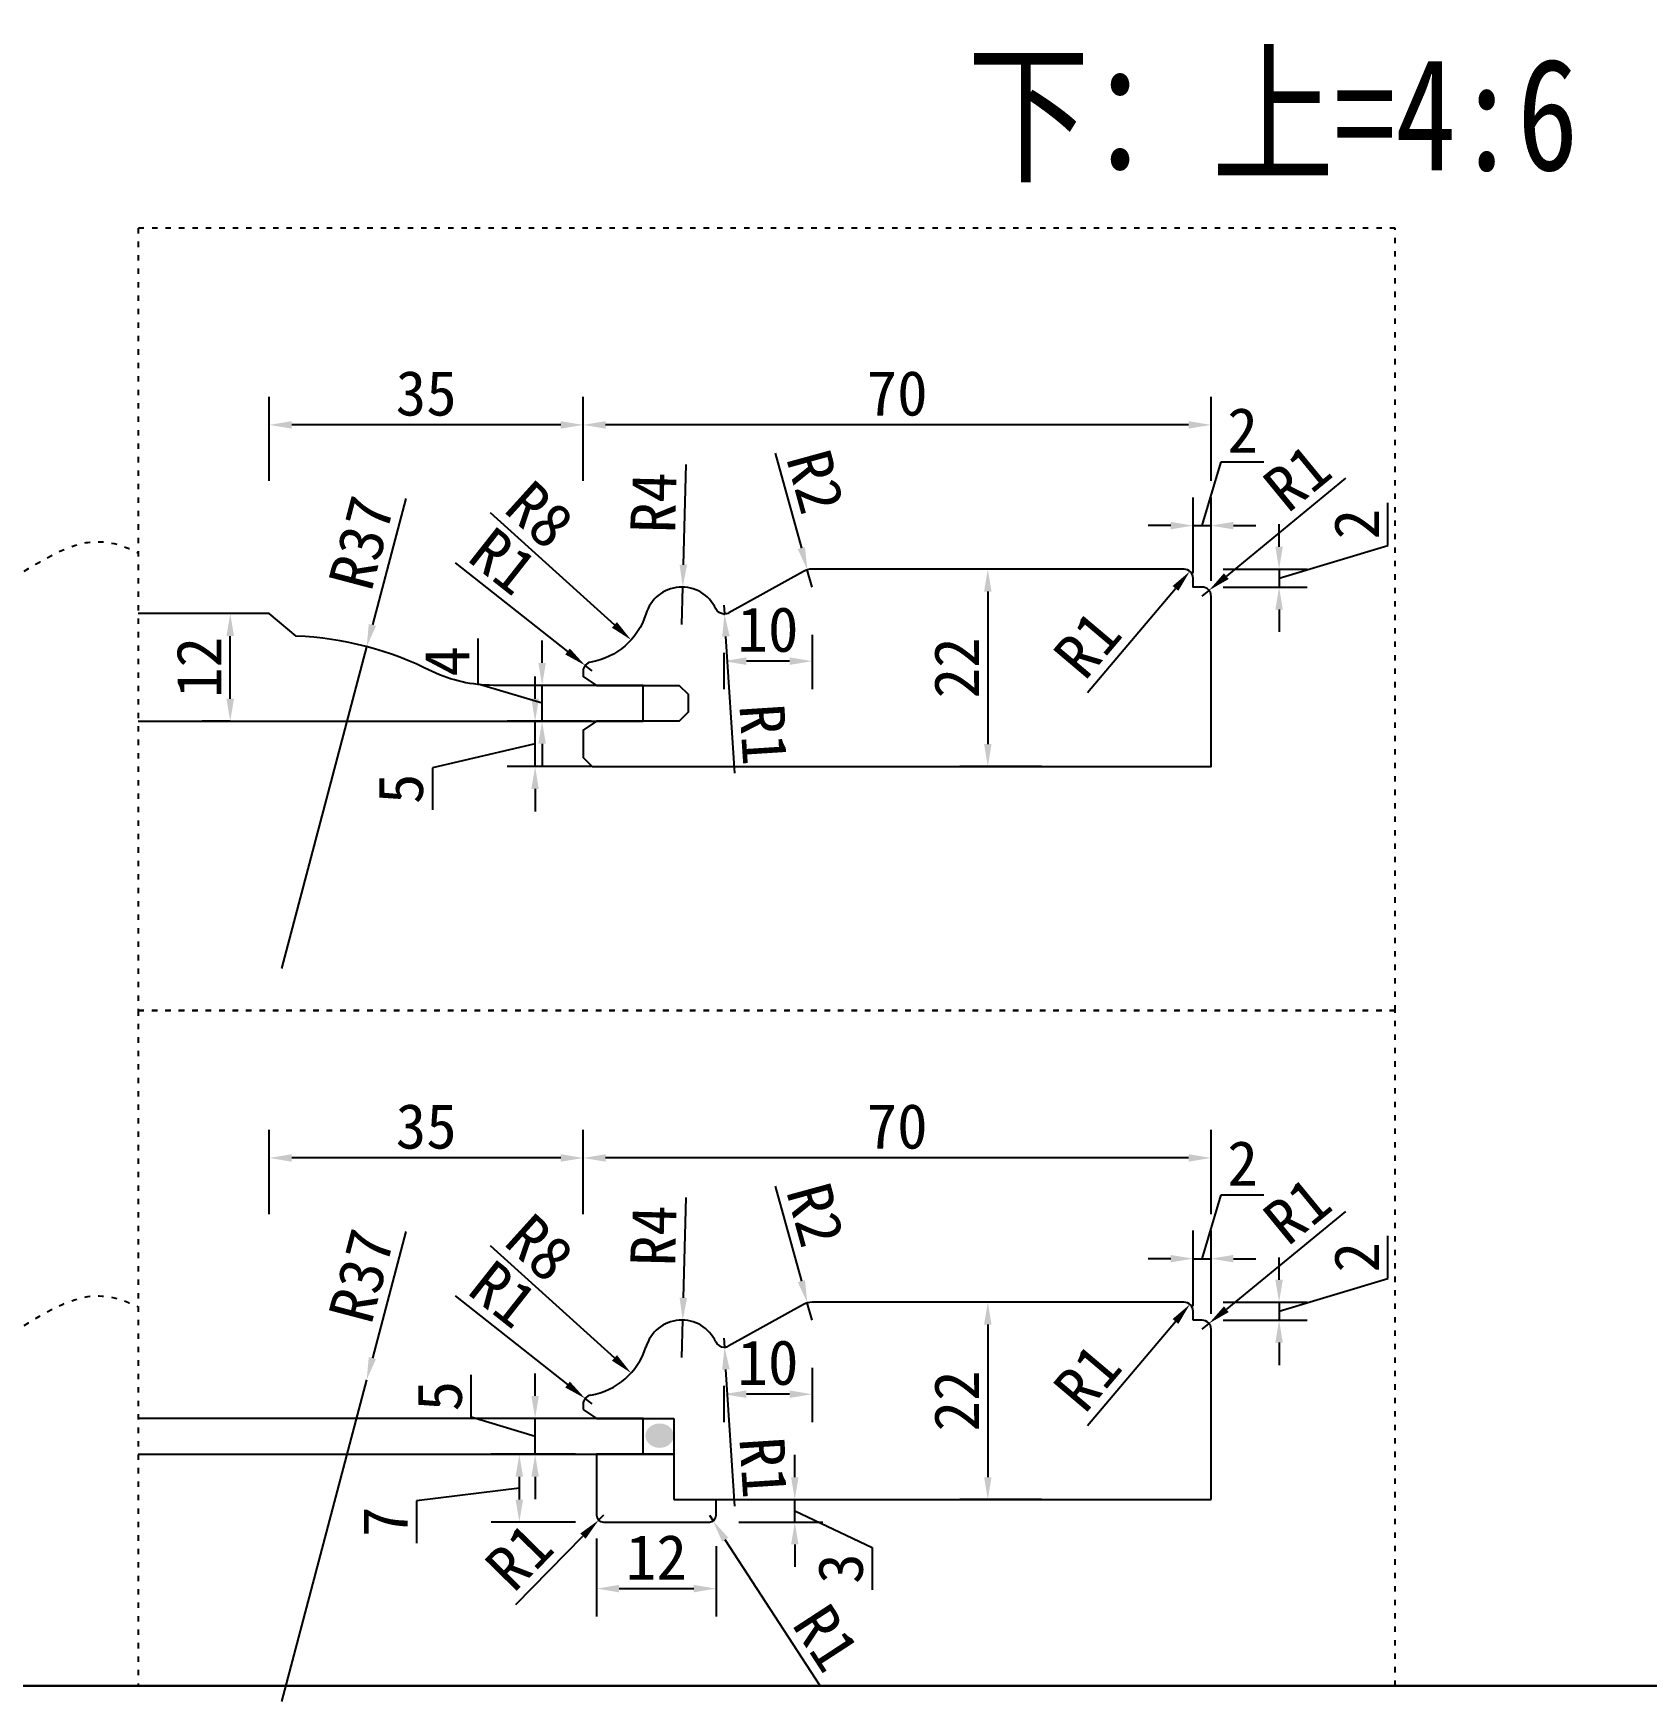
# Model space of a CAD drawing. Header units: millimetres. Extents: x 85186 to 129000, y -77269 to -36327.
# Drawn here: x 97488 to 98207, y -76156 to -75413 of the extents above; entities that cross this region are included whole.
import ezdxf

# ---------------------------------------------------------------- set-up
doc = ezdxf.new("R2010")
doc.units = ezdxf.units.MM
doc.linetypes.add('100', pattern=[30, 12, -18])
doc.styles.get("Standard").update_dxf_attribs({"font": 'SimSun.ttf'})
doc.styles.add('宋体', font='SimSun.ttf', dxfattribs={"width": 0.8})
doc.dimstyles.new('ZB16-1.0+4倍大样', dxfattribs={"dimscale": 10, "dimtxt": 2, "dimasz": 1, "dimexe": 1.25, "dimexo": 0.625, "dimgap": 0.4, "dimtad": 1, "dimdec": 1, "dimlfac": 0.25, "dimtxsty": 'Standard', "dimcen": 2.5, "dimclrd": 144, "dimclre": 144, "dimclrt": 4, "dimadec": 0, "dimazin": 0, "dimtfac": 1, "dimtdec": 1, "dimtmove": 1, "dimatfit": 3, "dimfxlon": 1, "dimarcsym": 0})

# ---------------------------------------------------------------- blocks, each defined once
blk = doc.blocks.new('*D3338')
at = {"color": 144, "lineweight": -2, "transparency": 16777216}
for p, q in [((97575.81, -75671.39), (97563.31, -75671.39)), ((97575.81, -75709.39), (97575.81, -75681.39)), ((97575.81, -75719.39), (97563.31, -75719.39))]:
    blk.add_line(p, q, dxfattribs=at)
at = {"color": 144, "transparency": 16777216}
for points in [[(97574.14, -75681.39), (97577.48, -75681.39), (97575.81, -75671.39)], [(97574.14, -75709.39), (97577.48, -75709.39), (97575.81, -75719.39)]]:
    blk.add_solid(points, dxfattribs=at)
at = {"layer": 'Defpoints', "color": 0, "transparency": 16777216}
for p in [(97575.81, -75671.39), (97580.72, -75671.39), (97580.72, -75719.39)]:
    blk.add_point(p, dxfattribs=at)
at = {"color": 4, "transparency": 16777216, "insert": (97561.81, -75695.39), "char_height": 20, "attachment_point": 5, "rotation": 90}
blk.add_mtext('12', dxfattribs=at)
blk = doc.blocks.new('*D3339')
at = {"color": 144, "lineweight": -2, "transparency": 16777216}
for p, q in [((97733.21, -75612.28), (97733.21, -75574.78)), ((98013.21, -75612.28), (98013.21, -75574.78)), ((98003.21, -75587.28), (97743.21, -75587.28))]:
    blk.add_line(p, q, dxfattribs=at)
at = {"color": 144, "transparency": 16777216}
for points in [[(97743.21, -75585.62), (97743.21, -75588.95), (97733.21, -75587.28)], [(98003.21, -75585.62), (98003.21, -75588.95), (98013.21, -75587.28)]]:
    blk.add_solid(points, dxfattribs=at)
at = {"layer": 'Defpoints', "color": 0, "transparency": 16777216}
for p in [(97733.21, -75587.28), (98013.21, -75645.94), (97733.21, -75667.02)]:
    blk.add_point(p, dxfattribs=at)
at = {"color": 4, "transparency": 16777216, "insert": (97873.21, -75573.28), "char_height": 20, "attachment_point": 5}
blk.add_mtext('70', dxfattribs=at)
blk = doc.blocks.new('*D3340')
at = {"color": 144, "lineweight": -2, "transparency": 16777216}
for p, q in [((97593.21, -75612.28), (97593.21, -75574.78)), ((97733.21, -75612.28), (97733.21, -75574.78)), ((97723.21, -75587.28), (97603.21, -75587.28))]:
    blk.add_line(p, q, dxfattribs=at)
at = {"color": 144, "transparency": 16777216}
for points in [[(97603.21, -75585.62), (97603.21, -75588.95), (97593.21, -75587.28)], [(97723.21, -75585.62), (97723.21, -75588.95), (97733.21, -75587.28)]]:
    blk.add_solid(points, dxfattribs=at)
at = {"layer": 'Defpoints', "color": 0, "transparency": 16777216}
for p in [(97593.21, -75587.28), (97593.21, -75641.45), (97733.21, -75667.02)]:
    blk.add_point(p, dxfattribs=at)
at = {"color": 4, "transparency": 16777216, "insert": (97663.21, -75573.28), "char_height": 20, "attachment_point": 5}
blk.add_mtext('35', dxfattribs=at)
blk = doc.blocks.new('*D3341')
at = {"color": 144, "lineweight": -2, "transparency": 16777216}
for p, q in [((97937.57, -75651.59), (97901.16, -75651.59)), ((97913.66, -75661.59), (97913.66, -75729.59)), ((97937.57, -75739.59), (97901.16, -75739.59))]:
    blk.add_line(p, q, dxfattribs=at)
at = {"color": 144, "transparency": 16777216}
for points in [[(97911.99, -75661.59), (97915.32, -75661.59), (97913.66, -75651.59)], [(97911.99, -75729.59), (97915.32, -75729.59), (97913.66, -75739.59)]]:
    blk.add_solid(points, dxfattribs=at)
at = {"layer": 'Defpoints', "color": 0, "transparency": 16777216}
for p in [(97943.82, -75651.59), (97913.66, -75739.59), (97943.82, -75739.59)]:
    blk.add_point(p, dxfattribs=at)
at = {"color": 4, "transparency": 16777216, "insert": (97899.66, -75695.59), "char_height": 20, "attachment_point": 5, "rotation": 90}
blk.add_mtext('22', dxfattribs=at)
blk = doc.blocks.new('*D3342')
at = {"color": 144, "lineweight": -2, "transparency": 16777216}
for p, q in [((97686.39, -75702.84), (97686.39, -75682.55)), ((97714.89, -75693.39), (97714.89, -75683.39)), ((97714.89, -75711.39), (97686.39, -75702.84)), ((97716.03, -75703.39), (97702.39, -75703.39)), ((97714.89, -75719.39), (97714.89, -75703.39)), ((97714.89, -75719.39), (97714.89, -75703.39)), ((97716.03, -75719.39), (97702.39, -75719.39)), ((97714.89, -75729.39), (97714.89, -75739.39))]:
    blk.add_line(p, q, dxfattribs=at)
at = {"color": 144, "transparency": 16777216}
for points in [[(97713.22, -75693.39), (97716.56, -75693.39), (97714.89, -75703.39)], [(97713.22, -75729.39), (97716.56, -75729.39), (97714.89, -75719.39)]]:
    blk.add_solid(points, dxfattribs=at)
at = {"layer": 'Defpoints', "color": 0, "transparency": 16777216}
for p in [(97714.89, -75703.39), (97722.28, -75703.39), (97722.28, -75719.39)]:
    blk.add_point(p, dxfattribs=at)
at = {"color": 4, "transparency": 16777216, "insert": (97672.39, -75692.69), "char_height": 20, "attachment_point": 5, "rotation": 90}
blk.add_mtext('4', dxfattribs=at)
blk = doc.blocks.new('*D3343')
at = {"color": 144, "lineweight": -2, "transparency": 16777216}
for p, q in [((97711.77, -75709.39), (97711.77, -75699.39)), ((97736.77, -75719.39), (97699.27, -75719.39)), ((97711.77, -75739.59), (97711.77, -75719.39)), ((97711.77, -75739.59), (97711.77, -75719.39)), ((97711.77, -75729.49), (97665.94, -75740.11)), ((97665.94, -75740.11), (97665.94, -75758.94)), ((97736.77, -75739.59), (97699.27, -75739.59)), ((97711.77, -75749.59), (97711.77, -75759.59))]:
    blk.add_line(p, q, dxfattribs=at)
at = {"color": 144, "transparency": 16777216}
for points in [[(97710.1, -75709.39), (97713.44, -75709.39), (97711.77, -75719.39)], [(97710.1, -75749.59), (97713.44, -75749.59), (97711.77, -75739.59)]]:
    blk.add_solid(points, dxfattribs=at)
at = {"layer": 'Defpoints', "color": 0, "transparency": 16777216}
for p in [(97711.77, -75719.39), (97751.02, -75719.39), (97751.02, -75739.59)]:
    blk.add_point(p, dxfattribs=at)
at = {"color": 4, "transparency": 16777216, "insert": (97651.94, -75749.53), "char_height": 20, "attachment_point": 5, "rotation": 90}
blk.add_mtext('5', dxfattribs=at)
blk = doc.blocks.new('*D3344')
at = {"color": 144, "lineweight": -2, "transparency": 16777216}
for p, q in [((98092.06, -75641.04), (98092.06, -75621.98)), ((98043.56, -75641.59), (98043.56, -75631.59)), ((98043.56, -75655.59), (98092.06, -75641.04)), ((98018.56, -75651.59), (98056.06, -75651.59)), ((98043.56, -75651.59), (98043.56, -75659.59)), ((98043.56, -75651.59), (98043.56, -75659.59)), ((98018.56, -75659.59), (98056.06, -75659.59)), ((98043.56, -75669.59), (98043.56, -75679.59))]:
    blk.add_line(p, q, dxfattribs=at)
at = {"color": 144, "transparency": 16777216}
for points in [[(98041.89, -75641.59), (98045.22, -75641.59), (98043.56, -75651.59)], [(98041.89, -75669.59), (98045.22, -75669.59), (98043.56, -75659.59)]]:
    blk.add_solid(points, dxfattribs=at)
at = {"layer": 'Defpoints', "color": 0, "transparency": 16777216}
for p in [(97981.36, -75651.59), (98007.78, -75659.59), (98043.56, -75659.59)]:
    blk.add_point(p, dxfattribs=at)
at = {"color": 4, "transparency": 16777216, "insert": (98078.06, -75631.51), "char_height": 20, "attachment_point": 5, "rotation": 90}
blk.add_mtext('2', dxfattribs=at)
blk = doc.blocks.new('*D3345')
at = {"color": 144, "lineweight": -2, "transparency": 16777216}
for p, q in [((98009.21, -75632.18), (98017.76, -75603.68)), ((98017.76, -75603.68), (98036.83, -75603.68)), ((98005.21, -75653.34), (98005.21, -75619.68)), ((98013.21, -75656.76), (98013.21, -75619.68)), ((97995.21, -75632.18), (97985.21, -75632.18)), ((98005.21, -75632.18), (98013.21, -75632.18)), ((98005.21, -75632.18), (98013.21, -75632.18)), ((98023.21, -75632.18), (98033.21, -75632.18))]:
    blk.add_line(p, q, dxfattribs=at)
at = {"color": 144, "transparency": 16777216}
for points in [[(97995.21, -75630.51), (97995.21, -75633.85), (98005.21, -75632.18)], [(98023.21, -75630.51), (98023.21, -75633.85), (98013.21, -75632.18)]]:
    blk.add_solid(points, dxfattribs=at)
at = {"layer": 'Defpoints', "color": 0, "transparency": 16777216}
for p in [(98013.21, -75632.18), (98005.21, -75659.59), (98013.21, -75663.01)]:
    blk.add_point(p, dxfattribs=at)
at = {"color": 4, "transparency": 16777216, "insert": (98027.29, -75589.68), "char_height": 20, "attachment_point": 5}
blk.add_mtext('2', dxfattribs=at)
blk = doc.blocks.new('*D3346')
at = {"color": 144, "lineweight": -2, "transparency": 16777216}
for p, q in [((97778.95, -75604.91), (97777.86, -75649.6)), ((97777.21, -75676.26), (97777.62, -75659.6))]:
    blk.add_line(p, q, dxfattribs=at)
at = {"color": 144, "transparency": 16777216}
blk.add_solid([(97776.2, -75649.56), (97779.53, -75649.64), (97777.62, -75659.6)], dxfattribs=at)
at = {"layer": 'Defpoints', "color": 0, "transparency": 16777216}
for p in [(97777.62, -75659.6), (97777.21, -75676.26)]:
    blk.add_point(p, dxfattribs=at)
at = {"color": 4, "transparency": 16777216, "insert": (97764.53, -75621.92), "char_height": 20, "attachment_point": 5, "rotation": 88.604}
blk.add_mtext('R4', dxfattribs=at)
blk = doc.blocks.new('*D3347')
at = {"color": 144, "lineweight": -2, "transparency": 16777216}
blk.add_line((97691.79, -75626.34), (97747.17, -75676.44), dxfattribs=at)
at = {"color": 144, "transparency": 16777216}
blk.add_solid([(97748.29, -75675.2), (97746.05, -75677.68), (97754.59, -75683.15)], dxfattribs=at)
at = {"layer": 'Defpoints', "color": 0, "transparency": 16777216}
for p in [(97731.4, -75662.17), (97754.59, -75683.15)]:
    blk.add_point(p, dxfattribs=at)
at = {"color": 4, "transparency": 16777216, "insert": (97713.8, -75627.37), "char_height": 20, "attachment_point": 5, "rotation": 317.86617}
blk.add_mtext('R8', dxfattribs=at)
blk = doc.blocks.new('*D3348')
at = {"color": 144, "lineweight": -2, "transparency": 16777216}
for p, q in [((97818.9, -75599.88), (97830.52, -75642.23)), ((97835.29, -75659.59), (97833.17, -75651.88))]:
    blk.add_line(p, q, dxfattribs=at)
at = {"color": 144, "transparency": 16777216}
blk.add_solid([(97832.13, -75641.79), (97828.92, -75642.68), (97833.17, -75651.88)], dxfattribs=at)
at = {"layer": 'Defpoints', "color": 0, "transparency": 16777216}
for p in [(97833.17, -75651.88), (97835.29, -75659.59)]:
    blk.add_point(p, dxfattribs=at)
at = {"color": 4, "transparency": 16777216, "insert": (97836.89, -75612.53), "char_height": 20, "attachment_point": 5, "rotation": 285.34274}
blk.add_mtext('R2', dxfattribs=at)
blk = doc.blocks.new('*D3349')
at = {"color": 144, "lineweight": -2, "transparency": 16777216}
for p, q in [((98073.18, -75611.09), (98020.04, -75654.71)), ((98009.21, -75663.59), (98012.31, -75661.05))]:
    blk.add_line(p, q, dxfattribs=at)
at = {"color": 144, "transparency": 16777216}
blk.add_solid([(98018.98, -75653.42), (98021.09, -75656), (98012.31, -75661.05)], dxfattribs=at)
at = {"layer": 'Defpoints', "color": 0, "transparency": 16777216}
for p in [(98009.21, -75663.59), (98012.31, -75661.05)]:
    blk.add_point(p, dxfattribs=at)
at = {"color": 4, "transparency": 16777216, "insert": (98051.62, -75610.67), "char_height": 20, "attachment_point": 5, "rotation": 39.37863}
blk.add_mtext('R1', dxfattribs=at)
blk = doc.blocks.new('*D3350')
at = {"color": 144, "lineweight": -2, "transparency": 16777216}
blk.add_line((97958.15, -75706.57), (97997.34, -75660.18), dxfattribs=at)
at = {"color": 144, "transparency": 16777216}
blk.add_solid([(97996.07, -75659.1), (97998.62, -75661.25), (98003.8, -75652.54)], dxfattribs=at)
at = {"layer": 'Defpoints', "color": 0, "transparency": 16777216}
for p in [(98001.21, -75655.59), (98003.8, -75652.54)]:
    blk.add_point(p, dxfattribs=at)
at = {"color": 4, "transparency": 16777216, "insert": (97958.04, -75685.01), "char_height": 20, "attachment_point": 5, "rotation": 49.81343}
blk.add_mtext('R1', dxfattribs=at)
blk = doc.blocks.new('*D3351')
at = {"color": 144, "lineweight": -2, "transparency": 16777216}
for p, q in [((97795.98, -75667.59), (97796.23, -75671.58)), ((97800.8, -75742.51), (97796.88, -75681.56))]:
    blk.add_line(p, q, dxfattribs=at)
blk.add_arc((97795.98, -75667.59), 4, 269.99999, 273.68326, dxfattribs=at)
at = {"color": 144, "transparency": 16777216}
blk.add_solid([(97798.54, -75681.46), (97795.21, -75681.67), (97796.23, -75671.58)], dxfattribs=at)
at = {"layer": 'Defpoints', "color": 0, "transparency": 16777216}
for p in [(97795.98, -75667.59), (97796.23, -75671.58)]:
    blk.add_point(p, dxfattribs=at)
at = {"color": 4, "transparency": 16777216, "insert": (97813.72, -75725.24), "char_height": 20, "attachment_point": 5, "rotation": 273.68326}
blk.add_mtext('R1', dxfattribs=at)
blk = doc.blocks.new('*D3352')
at = {"color": 144, "lineweight": -2, "transparency": 16777216}
for p, q in [((97676.14, -75648.8), (97726.22, -75688.29)), ((97737.21, -75696.96), (97734.07, -75694.48))]:
    blk.add_line(p, q, dxfattribs=at)
at = {"color": 144, "transparency": 16777216}
blk.add_solid([(97727.25, -75686.98), (97725.19, -75689.6), (97734.07, -75694.48)], dxfattribs=at)
at = {"layer": 'Defpoints', "color": 0, "transparency": 16777216}
for p in [(97734.07, -75694.48), (97737.21, -75696.96)]:
    blk.add_point(p, dxfattribs=at)
at = {"color": 4, "transparency": 16777216, "insert": (97697.69, -75647.96), "char_height": 20, "attachment_point": 5, "rotation": 321.74104}
blk.add_mtext('R1', dxfattribs=at)
blk = doc.blocks.new('*D3353')
at = {"color": 144, "lineweight": -2, "transparency": 16777216}
for p, q in [((97835.29, -75680.91), (97835.29, -75705.09)), ((97795.98, -75688.91), (97795.98, -75705.09)), ((97825.29, -75692.59), (97805.98, -75692.59))]:
    blk.add_line(p, q, dxfattribs=at)
at = {"color": 144, "transparency": 16777216}
for points in [[(97805.98, -75690.93), (97805.98, -75694.26), (97795.98, -75692.59)], [(97825.29, -75690.93), (97825.29, -75694.26), (97835.29, -75692.59)]]:
    blk.add_solid(points, dxfattribs=at)
at = {"layer": 'Defpoints', "color": 0, "transparency": 16777216}
for p in [(97835.29, -75674.66), (97795.98, -75682.66), (97795.98, -75692.59)]:
    blk.add_point(p, dxfattribs=at)
at = {"color": 4, "transparency": 16777216, "insert": (97815.63, -75678.59), "char_height": 20, "attachment_point": 5}
blk.add_mtext('10', dxfattribs=at)
blk = doc.blocks.new('*D3354')
at = {"color": 144, "lineweight": -2, "transparency": 16777216}
for p, q in [((97654.07, -75620.07), (97639.21, -75676.48)), ((97598.84, -75829.65), (97636.66, -75686.15))]:
    blk.add_line(p, q, dxfattribs=at)
at = {"color": 144, "transparency": 16777216}
blk.add_solid([(97637.59, -75676.06), (97640.82, -75676.91), (97636.66, -75686.15)], dxfattribs=at)
at = {"layer": 'Defpoints', "color": 0, "transparency": 16777216}
for p in [(97636.66, -75686.15), (97598.84, -75829.65)]:
    blk.add_point(p, dxfattribs=at)
at = {"color": 4, "transparency": 16777216, "insert": (97634.38, -75639.87), "char_height": 20, "attachment_point": 5, "rotation": 75.23647}
blk.add_mtext('R37', dxfattribs=at)
blk = doc.blocks.new('*D3358')
at = {"color": 144, "lineweight": -2, "transparency": 16777216}
for p, q in [((97733.21, -75939.07), (97733.21, -75901.57)), ((98013.21, -75939.07), (98013.21, -75901.57)), ((98003.21, -75914.07), (97743.21, -75914.07))]:
    blk.add_line(p, q, dxfattribs=at)
at = {"color": 144, "transparency": 16777216}
for points in [[(97743.21, -75912.4), (97743.21, -75915.74), (97733.21, -75914.07)], [(98003.21, -75912.4), (98003.21, -75915.74), (98013.21, -75914.07)]]:
    blk.add_solid(points, dxfattribs=at)
at = {"layer": 'Defpoints', "color": 0, "transparency": 16777216}
for p in [(97733.21, -75914.07), (98013.21, -75972.73), (97733.21, -75993.8)]:
    blk.add_point(p, dxfattribs=at)
at = {"color": 4, "transparency": 16777216, "insert": (97873.21, -75900.07), "char_height": 20, "attachment_point": 5}
blk.add_mtext('70', dxfattribs=at)
blk = doc.blocks.new('*D3359')
at = {"color": 144, "lineweight": -2, "transparency": 16777216}
for p, q in [((97593.21, -75939.07), (97593.21, -75901.57)), ((97733.21, -75939.07), (97733.21, -75901.57)), ((97723.21, -75914.07), (97603.21, -75914.07))]:
    blk.add_line(p, q, dxfattribs=at)
at = {"color": 144, "transparency": 16777216}
for points in [[(97603.21, -75912.4), (97603.21, -75915.74), (97593.21, -75914.07)], [(97723.21, -75912.4), (97723.21, -75915.74), (97733.21, -75914.07)]]:
    blk.add_solid(points, dxfattribs=at)
at = {"layer": 'Defpoints', "color": 0, "transparency": 16777216}
for p in [(97593.21, -75914.07), (97593.21, -75968.23), (97733.21, -75993.8)]:
    blk.add_point(p, dxfattribs=at)
at = {"color": 4, "transparency": 16777216, "insert": (97663.21, -75900.07), "char_height": 20, "attachment_point": 5}
blk.add_mtext('35', dxfattribs=at)
blk = doc.blocks.new('*D3360')
at = {"color": 144, "lineweight": -2, "transparency": 16777216}
for p, q in [((97937.57, -75978.38), (97901.16, -75978.38)), ((97913.66, -75988.38), (97913.66, -76056.38)), ((97937.57, -76066.38), (97901.16, -76066.38))]:
    blk.add_line(p, q, dxfattribs=at)
at = {"color": 144, "transparency": 16777216}
for points in [[(97911.99, -75988.38), (97915.32, -75988.38), (97913.66, -75978.38)], [(97911.99, -76056.38), (97915.32, -76056.38), (97913.66, -76066.38)]]:
    blk.add_solid(points, dxfattribs=at)
at = {"layer": 'Defpoints', "color": 0, "transparency": 16777216}
for p in [(97943.82, -75978.38), (97913.66, -76066.38), (97943.82, -76066.38)]:
    blk.add_point(p, dxfattribs=at)
at = {"color": 4, "transparency": 16777216, "insert": (97899.66, -76022.38), "char_height": 20, "attachment_point": 5, "rotation": 90}
blk.add_mtext('22', dxfattribs=at)
blk = doc.blocks.new('*D3361')
at = {"color": 144, "lineweight": -2, "transparency": 16777216}
for p, q in [((97683.27, -76029.63), (97683.27, -76010.79)), ((97711.77, -76020.18), (97711.77, -76010.18)), ((97711.77, -76038.18), (97683.27, -76029.63)), ((97712.91, -76030.18), (97699.27, -76030.18)), ((97711.77, -76046.18), (97711.77, -76030.18)), ((97711.77, -76046.18), (97711.77, -76030.18)), ((97712.91, -76046.18), (97699.27, -76046.18)), ((97711.77, -76056.18), (97711.77, -76066.18))]:
    blk.add_line(p, q, dxfattribs=at)
at = {"color": 144, "transparency": 16777216}
for points in [[(97710.1, -76020.18), (97713.44, -76020.18), (97711.77, -76030.18)], [(97710.1, -76056.18), (97713.44, -76056.18), (97711.77, -76046.18)]]:
    blk.add_solid(points, dxfattribs=at)
at = {"layer": 'Defpoints', "color": 0, "transparency": 16777216}
for p in [(97711.77, -76030.18), (97719.16, -76030.18), (97719.16, -76046.18)]:
    blk.add_point(p, dxfattribs=at)
at = {"color": 4, "transparency": 16777216, "insert": (97669.27, -76020.21), "char_height": 20, "attachment_point": 5, "rotation": 90}
blk.add_mtext('5', dxfattribs=at)
blk = doc.blocks.new('*D3362')
at = {"color": 144, "lineweight": -2, "transparency": 16777216}
for p, q in [((97729.74, -76046.18), (97692.24, -76046.18)), ((97704.74, -76066.38), (97704.74, -76056.18)), ((97704.74, -76061.28), (97658.9, -76066.89)), ((97658.9, -76066.89), (97658.9, -76085.73)), ((97729.74, -76076.38), (97692.24, -76076.38))]:
    blk.add_line(p, q, dxfattribs=at)
at = {"color": 144, "transparency": 16777216}
for points in [[(97703.07, -76056.18), (97706.4, -76056.18), (97704.74, -76046.18)], [(97703.07, -76066.38), (97706.4, -76066.38), (97704.74, -76076.38)]]:
    blk.add_solid(points, dxfattribs=at)
at = {"layer": 'Defpoints', "color": 0, "transparency": 16777216}
for p in [(97704.74, -76046.18), (97744.67, -76046.18), (97743.98, -76076.38)]:
    blk.add_point(p, dxfattribs=at)
at = {"color": 4, "transparency": 16777216, "insert": (97644.9, -76076.31), "char_height": 20, "attachment_point": 5, "rotation": 90}
blk.add_mtext('7', dxfattribs=at)
blk = doc.blocks.new('*D3363')
at = {"color": 144, "lineweight": -2, "transparency": 16777216}
for p, q in [((98092.06, -75967.83), (98092.06, -75948.77)), ((98043.56, -75968.38), (98043.56, -75958.38)), ((98043.56, -75982.38), (98092.06, -75967.83)), ((98018.56, -75978.38), (98056.06, -75978.38)), ((98043.56, -75978.38), (98043.56, -75986.38)), ((98043.56, -75978.38), (98043.56, -75986.38)), ((98018.56, -75986.38), (98056.06, -75986.38)), ((98043.56, -75996.38), (98043.56, -76006.38))]:
    blk.add_line(p, q, dxfattribs=at)
at = {"color": 144, "transparency": 16777216}
for points in [[(98041.89, -75968.38), (98045.22, -75968.38), (98043.56, -75978.38)], [(98041.89, -75996.38), (98045.22, -75996.38), (98043.56, -75986.38)]]:
    blk.add_solid(points, dxfattribs=at)
at = {"layer": 'Defpoints', "color": 0, "transparency": 16777216}
for p in [(97981.36, -75978.38), (98007.78, -75986.38), (98043.56, -75986.38)]:
    blk.add_point(p, dxfattribs=at)
at = {"color": 4, "transparency": 16777216, "insert": (98078.06, -75958.3), "char_height": 20, "attachment_point": 5, "rotation": 90}
blk.add_mtext('2', dxfattribs=at)
blk = doc.blocks.new('*D3364')
at = {"color": 144, "lineweight": -2, "transparency": 16777216}
for p, q in [((98009.21, -75958.97), (98017.76, -75930.47)), ((98017.76, -75930.47), (98036.83, -75930.47)), ((98005.21, -75980.13), (98005.21, -75946.47)), ((98013.21, -75983.55), (98013.21, -75946.47)), ((97995.21, -75958.97), (97985.21, -75958.97)), ((98005.21, -75958.97), (98013.21, -75958.97)), ((98005.21, -75958.97), (98013.21, -75958.97)), ((98023.21, -75958.97), (98033.21, -75958.97))]:
    blk.add_line(p, q, dxfattribs=at)
at = {"color": 144, "transparency": 16777216}
for points in [[(97995.21, -75957.3), (97995.21, -75960.63), (98005.21, -75958.97)], [(98023.21, -75957.3), (98023.21, -75960.63), (98013.21, -75958.97)]]:
    blk.add_solid(points, dxfattribs=at)
at = {"layer": 'Defpoints', "color": 0, "transparency": 16777216}
for p in [(98013.21, -75958.97), (98005.21, -75986.38), (98013.21, -75989.8)]:
    blk.add_point(p, dxfattribs=at)
at = {"color": 4, "transparency": 16777216, "insert": (98027.29, -75916.47), "char_height": 20, "attachment_point": 5}
blk.add_mtext('2', dxfattribs=at)
blk = doc.blocks.new('*D3365')
at = {"color": 144, "lineweight": -2, "transparency": 16777216}
for p, q in [((97778.95, -75931.7), (97777.86, -75976.39)), ((97777.21, -76003.05), (97777.62, -75986.38))]:
    blk.add_line(p, q, dxfattribs=at)
at = {"color": 144, "transparency": 16777216}
blk.add_solid([(97776.2, -75976.35), (97779.53, -75976.43), (97777.62, -75986.38)], dxfattribs=at)
at = {"layer": 'Defpoints', "color": 0, "transparency": 16777216}
for p in [(97777.62, -75986.38), (97777.21, -76003.05)]:
    blk.add_point(p, dxfattribs=at)
at = {"color": 4, "transparency": 16777216, "insert": (97764.53, -75948.7), "char_height": 20, "attachment_point": 5, "rotation": 88.604}
blk.add_mtext('R4', dxfattribs=at)
blk = doc.blocks.new('*D3366')
at = {"color": 144, "lineweight": -2, "transparency": 16777216}
blk.add_line((97691.79, -75953.13), (97747.17, -76003.23), dxfattribs=at)
at = {"color": 144, "transparency": 16777216}
blk.add_solid([(97748.29, -76001.99), (97746.05, -76004.46), (97754.59, -76009.94)], dxfattribs=at)
at = {"layer": 'Defpoints', "color": 0, "transparency": 16777216}
for p in [(97731.4, -75988.96), (97754.59, -76009.94)]:
    blk.add_point(p, dxfattribs=at)
at = {"color": 4, "transparency": 16777216, "insert": (97713.8, -75954.16), "char_height": 20, "attachment_point": 5, "rotation": 317.86617}
blk.add_mtext('R8', dxfattribs=at)
blk = doc.blocks.new('*D3367')
at = {"color": 144, "lineweight": -2, "transparency": 16777216}
for p, q in [((97818.9, -75926.66), (97830.52, -75969.02)), ((97835.29, -75986.38), (97833.17, -75978.66))]:
    blk.add_line(p, q, dxfattribs=at)
at = {"color": 144, "transparency": 16777216}
blk.add_solid([(97832.13, -75968.58), (97828.92, -75969.46), (97833.17, -75978.66)], dxfattribs=at)
at = {"layer": 'Defpoints', "color": 0, "transparency": 16777216}
for p in [(97833.17, -75978.66), (97835.29, -75986.38)]:
    blk.add_point(p, dxfattribs=at)
at = {"color": 4, "transparency": 16777216, "insert": (97836.89, -75939.32), "char_height": 20, "attachment_point": 5, "rotation": 285.34274}
blk.add_mtext('R2', dxfattribs=at)
blk = doc.blocks.new('*D3368')
at = {"color": 144, "lineweight": -2, "transparency": 16777216}
for p, q in [((98073.18, -75937.88), (98020.04, -75981.5)), ((98009.21, -75990.38), (98012.31, -75987.84))]:
    blk.add_line(p, q, dxfattribs=at)
at = {"color": 144, "transparency": 16777216}
blk.add_solid([(98018.98, -75980.21), (98021.09, -75982.79), (98012.31, -75987.84)], dxfattribs=at)
at = {"layer": 'Defpoints', "color": 0, "transparency": 16777216}
for p in [(98009.21, -75990.38), (98012.31, -75987.84)]:
    blk.add_point(p, dxfattribs=at)
at = {"color": 4, "transparency": 16777216, "insert": (98051.62, -75937.46), "char_height": 20, "attachment_point": 5, "rotation": 39.37863}
blk.add_mtext('R1', dxfattribs=at)
blk = doc.blocks.new('*D3369')
at = {"color": 144, "lineweight": -2, "transparency": 16777216}
blk.add_line((97958.15, -76033.36), (97997.34, -75986.96), dxfattribs=at)
at = {"color": 144, "transparency": 16777216}
blk.add_solid([(97996.07, -75985.89), (97998.62, -75988.04), (98003.8, -75979.32)], dxfattribs=at)
at = {"layer": 'Defpoints', "color": 0, "transparency": 16777216}
for p in [(98001.21, -75982.38), (98003.8, -75979.32)]:
    blk.add_point(p, dxfattribs=at)
at = {"color": 4, "transparency": 16777216, "insert": (97958.04, -76011.8), "char_height": 20, "attachment_point": 5, "rotation": 49.81343}
blk.add_mtext('R1', dxfattribs=at)
blk = doc.blocks.new('*D3370')
at = {"color": 144, "lineweight": -2, "transparency": 16777216}
for p, q in [((97795.98, -75994.38), (97796.23, -75998.37)), ((97800.8, -76069.29), (97796.88, -76008.35))]:
    blk.add_line(p, q, dxfattribs=at)
blk.add_arc((97795.98, -75994.38), 4, 269.99999, 273.68326, dxfattribs=at)
at = {"color": 144, "transparency": 16777216}
blk.add_solid([(97798.54, -76008.24), (97795.21, -76008.46), (97796.23, -75998.37)], dxfattribs=at)
at = {"layer": 'Defpoints', "color": 0, "transparency": 16777216}
for p in [(97795.98, -75994.38), (97796.23, -75998.37)]:
    blk.add_point(p, dxfattribs=at)
at = {"color": 4, "transparency": 16777216, "insert": (97813.72, -76052.03), "char_height": 20, "attachment_point": 5, "rotation": 273.68326}
blk.add_mtext('R1', dxfattribs=at)
blk = doc.blocks.new('*D3371')
at = {"color": 144, "lineweight": -2, "transparency": 16777216}
for p, q in [((97676.14, -75975.59), (97726.22, -76015.08)), ((97737.21, -76023.75), (97734.07, -76021.27))]:
    blk.add_line(p, q, dxfattribs=at)
at = {"color": 144, "transparency": 16777216}
blk.add_solid([(97727.25, -76013.77), (97725.19, -76016.39), (97734.07, -76021.27)], dxfattribs=at)
at = {"layer": 'Defpoints', "color": 0, "transparency": 16777216}
for p in [(97734.07, -76021.27), (97737.21, -76023.75)]:
    blk.add_point(p, dxfattribs=at)
at = {"color": 4, "transparency": 16777216, "insert": (97697.69, -75974.75), "char_height": 20, "attachment_point": 5, "rotation": 321.74104}
blk.add_mtext('R1', dxfattribs=at)
blk = doc.blocks.new('*D3372')
at = {"color": 144, "lineweight": -2, "transparency": 16777216}
for p, q in [((97835.29, -76007.7), (97835.29, -76031.88)), ((97795.98, -76015.7), (97795.98, -76031.88)), ((97825.29, -76019.38), (97805.98, -76019.38))]:
    blk.add_line(p, q, dxfattribs=at)
at = {"color": 144, "transparency": 16777216}
for points in [[(97805.98, -76017.71), (97805.98, -76021.05), (97795.98, -76019.38)], [(97825.29, -76017.71), (97825.29, -76021.05), (97835.29, -76019.38)]]:
    blk.add_solid(points, dxfattribs=at)
at = {"layer": 'Defpoints', "color": 0, "transparency": 16777216}
for p in [(97835.29, -76001.45), (97795.98, -76009.45), (97795.98, -76019.38)]:
    blk.add_point(p, dxfattribs=at)
at = {"color": 4, "transparency": 16777216, "insert": (97815.63, -76005.38), "char_height": 20, "attachment_point": 5}
blk.add_mtext('10', dxfattribs=at)
blk = doc.blocks.new('*D3373')
at = {"color": 144, "lineweight": -2, "transparency": 16777216}
for p, q in [((97654.07, -75946.86), (97639.21, -76003.27)), ((97598.84, -76156.44), (97636.66, -76012.94))]:
    blk.add_line(p, q, dxfattribs=at)
at = {"color": 144, "transparency": 16777216}
blk.add_solid([(97637.59, -76002.84), (97640.82, -76003.69), (97636.66, -76012.94)], dxfattribs=at)
at = {"layer": 'Defpoints', "color": 0, "transparency": 16777216}
for p in [(97636.66, -76012.94), (97598.84, -76156.44)]:
    blk.add_point(p, dxfattribs=at)
at = {"color": 4, "transparency": 16777216, "insert": (97634.38, -75966.66), "char_height": 20, "attachment_point": 5, "rotation": 75.23647}
blk.add_mtext('R37', dxfattribs=at)
blk = doc.blocks.new('*D3374')
at = {"color": 144, "lineweight": -2, "transparency": 16777216}
for p, q in [((97739.21, -76083.64), (97739.21, -76118.55)), ((97792.49, -76087.14), (97792.49, -76118.55)), ((97749.21, -76106.05), (97782.49, -76106.05))]:
    blk.add_line(p, q, dxfattribs=at)
at = {"color": 144, "transparency": 16777216}
for points in [[(97749.21, -76104.39), (97749.21, -76107.72), (97739.21, -76106.05)], [(97782.49, -76104.39), (97782.49, -76107.72), (97792.49, -76106.05)]]:
    blk.add_solid(points, dxfattribs=at)
at = {"layer": 'Defpoints', "color": 0, "transparency": 16777216}
for p in [(97739.21, -76077.39), (97792.49, -76080.89), (97792.49, -76106.05)]:
    blk.add_point(p, dxfattribs=at)
at = {"color": 4, "transparency": 16777216, "insert": (97765.85, -76092.05), "char_height": 20, "attachment_point": 5}
blk.add_mtext('12', dxfattribs=at)
blk = doc.blocks.new('*D3375')
at = {"color": 144, "lineweight": -2, "transparency": 16777216}
for p, q in [((97827.59, -76056.38), (97827.59, -76046.38)), ((97802.59, -76066.38), (97840.09, -76066.38)), ((97827.59, -76076.38), (97827.59, -76066.38)), ((97827.59, -76076.38), (97827.59, -76066.38)), ((97827.59, -76071.38), (97862.09, -76087.71)), ((97802.59, -76076.38), (97840.09, -76076.38)), ((97827.59, -76086.38), (97827.59, -76096.38)), ((97862.09, -76087.71), (97862.09, -76106.54))]:
    blk.add_line(p, q, dxfattribs=at)
at = {"color": 144, "transparency": 16777216}
for points in [[(97825.92, -76056.38), (97829.25, -76056.38), (97827.59, -76066.38)], [(97825.92, -76086.38), (97829.25, -76086.38), (97827.59, -76076.38)]]:
    blk.add_solid(points, dxfattribs=at)
at = {"layer": 'Defpoints', "color": 0, "transparency": 16777216}
for p in [(97780.1, -76066.38), (97827.59, -76066.38), (97780.1, -76076.38)]:
    blk.add_point(p, dxfattribs=at)
at = {"color": 4, "transparency": 16777216, "insert": (97848.09, -76097.12), "char_height": 20, "attachment_point": 5, "rotation": 90}
blk.add_mtext('3', dxfattribs=at)
blk = doc.blocks.new('*D3376')
at = {"color": 144, "lineweight": -2, "transparency": 16777216}
for p, q in [((97742.21, -76073.38), (97740.11, -76075.52)), ((97703.12, -76113.2), (97733.11, -76082.65))]:
    blk.add_line(p, q, dxfattribs=at)
at = {"color": 144, "transparency": 16777216}
blk.add_solid([(97731.92, -76081.49), (97734.3, -76083.82), (97740.11, -76075.52)], dxfattribs=at)
at = {"layer": 'Defpoints', "color": 0, "transparency": 16777216}
for p in [(97740.11, -76075.52), (97742.21, -76073.38)]:
    blk.add_point(p, dxfattribs=at)
at = {"color": 4, "transparency": 16777216, "insert": (97704.62, -76091.69), "char_height": 20, "attachment_point": 5, "rotation": 45.53089}
blk.add_mtext('R1', dxfattribs=at)
blk = doc.blocks.new('*D3377')
at = {"color": 144, "lineweight": -2, "transparency": 16777216}
for p, q in [((97789.49, -76073.38), (97791.13, -76075.89)), ((97838.9, -76149.36), (97796.58, -76084.28))]:
    blk.add_line(p, q, dxfattribs=at)
at = {"color": 144, "transparency": 16777216}
blk.add_solid([(97797.97, -76083.37), (97795.18, -76085.18), (97791.13, -76075.89)], dxfattribs=at)
at = {"layer": 'Defpoints', "color": 0, "transparency": 16777216}
for p in [(97789.49, -76073.38), (97791.13, -76075.89)]:
    blk.add_point(p, dxfattribs=at)
at = {"color": 4, "transparency": 16777216, "insert": (97841.69, -76127.98), "char_height": 20, "attachment_point": 5, "rotation": 303.03275}
blk.add_mtext('R1', dxfattribs=at)

msp = doc.modelspace()

# ---------------------------------------------------------------- hatches: boundary and pattern name
h = msp.add_hatch(color=256)
edge = h.paths.add_edge_path()
edge.add_ellipse((97767.303, -76037.875), major_axis=(6.314, 0), ratio=0.8607603, start_angle=0, end_angle=360)

# ---------------------------------------------------------------- linework, layer by layer
at = {"color": 2}
for p, q in [((97831.402, -75979.386), (97798.12, -75997.876)), ((97893.214, -75978.38), (97835.287, -75978.38)), ((98001.214, -75978.38), (97835.287, -75978.38)), ((98005.214, -75986.38), (98005.214, -75982.38)), ((98009.214, -75986.38), (98005.214, -75986.38)), ((98013.214, -76066.38), (98013.214, -75990.38)), ((97796.178, -75998.38), (97795.976, -75998.38)), ((97733.214, -76023.746), (97733.214, -76026.176)), ((97733.214, -76026.176), (97739.214, -76030.176)), ((97739.214, -76030.176), (97773.617, -76030.176)), ((97773.617, -76030.176), (97773.617, -76066.38)), ((97773.617, -76046.176), (97739.214, -76046.176)), ((97773.617, -76066.38), (98013.214, -76066.38))]:
    msp.add_line(p, q, dxfattribs=at)
at = {"color": 4}
for p, q in [((97760.014, -76030.176), (97534.806, -76030.176)), ((97760.014, -76046.176), (97760.014, -76030.176)), ((97534.806, -76046.176), (97760.014, -76046.176))]:
    msp.add_line(p, q, dxfattribs=at)
at = {"color": 0}
for p, q in [((97739.214, -76046.176), (97739.214, -76073.377)), ((97739.214, -76046.176), (97773.617, -76046.176)), ((97792.49, -76073.377), (97792.49, -76066.38)), ((97742.214, -76076.377), (97789.49, -76076.377))]:
    msp.add_line(p, q, dxfattribs=at)
msp.add_line((96768.532, -76149.384), (99785.631, -76149.384))
msp.add_lwpolyline([(96768.532, -73260.69), (99785.631, -73260.69), (99785.631, -76149.384), (96768.532, -76149.384)], close=True, dxfattribs=at)
at = {"color": 251, "linetype": '100', "ltscale": 0.2}
for points in [[(98095.341, -75499.587), (97534.806, -75499.587), (97534.806, -75848.285), (98095.341, -75848.285)], [(98095.341, -75848.285), (97534.806, -75848.285), (97534.806, -76149.384), (98095.341, -76149.384)]]:
    msp.add_lwpolyline(points, close=True, dxfattribs=at)
at = {"color": 2}
for points in [[(97893.214, -75651.593), (97835.287, -75651.593, 0.1274582), (97831.402, -75652.599), (97798.12, -75671.089, -0.1274582), (97796.178, -75671.593), (97795.976, -75671.593, -0.2924495), (97792.344, -75669.27, 0.6933753), (97761.214, -75671.593, -0.2819001), (97736.554, -75693.013, 0.3664776), (97733.214, -75696.958), (97733.214, -75699.389), (97739.214, -75703.389), (97776.014, -75703.389), (97780.014, -75707.389), (97780.014, -75715.389), (97776.014, -75719.389), (97739.214, -75719.389), (97733.214, -75723.389), (97733.214, -75735.593), (97737.214, -75739.593), (98013.214, -75739.593), (98013.214, -75663.593, 0.4142136), (98009.214, -75659.593), (98005.214, -75659.593), (98005.214, -75655.593, 0.4142136), (98001.214, -75651.593), (97835.287, -75651.593)], [(97534.806, -75719.389), (97760.014, -75719.389), (97760.014, -75703.389), (97693.214, -75703.389, -0.1107937), (97665.875, -75697.255, 0.1068206), (97605.223, -75681.39), (97593.214, -75671.39), (97534.806, -75671.39)]]:
    msp.add_lwpolyline(points, format="xyb", dxfattribs=at)
for centre, radius, start, end in [((97835.287, -75986.38), 8, 90, 119.054604), ((98001.214, -75982.38), 4, 0, 90), ((97777.214, -76003.046), 16.667, 24.793863, 163.739795), ((98009.214, -75990.38), 4, 0, 90), ((97731.397, -75988.959), 31.27, 279.492976, 342.465579), ((97795.976, -75994.38), 4, 204.793856, 269.999993), ((97796.178, -75994.38), 4, 270, 299.054604), ((97737.214, -76023.746), 4, 99.492976, 180)]:
    msp.add_arc(centre, radius, start, end, dxfattribs=at)
at = {"color": 0}
for centre, start, end in [((97742.214, -76073.377), 180, 270), ((97789.49, -76073.377), 270, 0)]:
    msp.add_arc(centre, 3, start, end, dxfattribs=at)
at = {"color": 251, "linetype": '100', "ltscale": 0.2}
for points in [[(97379.15, -75598.08), (97404.097, -75635.174), (97443.36, -75693.55), (97502.92, -75633.875), (97527.718, -75640.641), (97534.806, -75644.318)], [(97379.15, -75934.302), (97404.097, -75971.395), (97443.36, -76029.772), (97502.92, -75970.097), (97527.718, -75976.862), (97534.806, -75980.54)]]:
    msp.add_open_spline(points, degree=3, knots=[0, 0, 0, 0, 104.1239361, 163.86704, 188.2182737, 188.2182737, 188.2182737, 188.2182737], dxfattribs=at)

# ---------------------------------------------------------------- texts
at = {"color": 0, "insert": (97904.435, -75423.785), "char_height": 50, "width": 365.74022, "attachment_point": 1, "style": '宋体'}
msp.add_mtext('下：上=4:6', dxfattribs=at)

# ---------------------------------------------------------------- dimensions: what is measured, and where the dimension line sits
for base, p1, p2, angle, picture, middle in [((97593.214, -75587.284), (97733.214, -75667.016), (97593.214, -75641.448), 180, '*D3340', (97663.214, -75573.284)), ((97733.214, -75587.284), (98013.214, -75645.939), (97733.214, -75667.016), 180, '*D3339', (97873.214, -75573.284)), ((98043.557, -75659.593), (97981.361, -75651.593), (98007.779, -75659.593), 90, '*D3344', (98078.057, -75637.043)), ((97913.655, -75739.593), (97943.822, -75651.593), (97943.822, -75739.593), 90, '*D3341', (97899.655, -75695.593)), ((97575.811, -75671.39), (97580.718, -75719.389), (97580.718, -75671.39), 90, '*D3338', (97561.811, -75695.389)), ((97714.891, -75703.389), (97722.276, -75719.389), (97722.276, -75703.389), 90, '*D3342', (97672.391, -75698.839)), ((97593.214, -75914.071), (97733.214, -75993.803), (97593.214, -75968.235), 180, '*D3359', (97663.214, -75900.071)), ((97733.214, -75914.071), (98013.214, -75972.726), (97733.214, -75993.803), 180, '*D3358', (97873.214, -75900.071)), ((98043.557, -75986.38), (97981.361, -75978.38), (98007.779, -75986.38), 90, '*D3363', (98078.057, -75963.83)), ((97913.655, -76066.38), (97943.822, -75978.38), (97943.822, -76066.38), 90, '*D3360', (97899.655, -76022.38))]:
    dim = msp.add_linear_dim(base=base, p1=p1, p2=p2, angle=angle, dimstyle='ZB16-1.0+4倍大样')
    dim.commit()
    dim.dimension.update_dxf_attribs({"geometry": picture, "text_midpoint": middle})
for base, p1, p2, picture, middle in [((98013.214, -75632.179), (98005.214, -75659.593), (98013.214, -75663.011), '*D3345', (98021.764, -75589.679)), ((98013.214, -75958.966), (98005.214, -75986.38), (98013.214, -75989.798), '*D3364', (98021.764, -75916.466))]:
    dim = msp.add_linear_dim(base=base, p1=p1, p2=p2, dimstyle='ZB16-1.0+4倍大样')
    dim.commit()
    dim.dimension.update_dxf_attribs({"geometry": picture, "text_midpoint": middle})
for center, mpoint, picture, middle in [((97835.287, -75659.593), (97833.17, -75651.878), '*D3348', (97836.892, -75612.53)), ((97835.287, -75986.38), (97833.17, -75978.665), '*D3367', (97836.892, -75939.317))]:
    dim = msp.add_radius_dim(center=center, mpoint=mpoint, dimstyle='ZB16-1.0+4倍大样')
    dim.commit()
    dim.dimension.update_dxf_attribs({"geometry": picture, "text_midpoint": middle})
for center, mpoint, picture, middle in [((98009.214, -75663.593), (98012.306, -75661.055), '*D3349', (98060.504, -75621.495)), ((97737.214, -75696.958), (97734.073, -75694.482), '*D3352', (97689.024, -75658.956)), ((98001.214, -75655.593), (98003.795, -75652.537), '*D3350', (97968.735, -75694.045)), ((97795.976, -75667.593), (97796.233, -75671.584), '*D3351', (97799.745, -75726.138)), ((98009.214, -75990.38), (98012.306, -75987.842), '*D3368', (98060.504, -75948.282)), ((97737.214, -76023.746), (97734.073, -76021.269), '*D3371', (97689.024, -75985.744)), ((98001.214, -75982.38), (98003.795, -75979.324), '*D3369', (97968.735, -76020.832)), ((97795.976, -75994.38), (97796.233, -75998.371), '*D3370', (97799.745, -76052.925))]:
    dim = msp.add_radius_dim(center=center, mpoint=mpoint, dimstyle='ZB16-1.0+4倍大样')
    dim.commit()
    dim.dimension.update_dxf_attribs({"geometry": picture, "text_midpoint": middle, "dimtype": 164})
for center, mpoint, text, picture, middle in [((97731.397, -75662.172), (97754.586, -75683.149), 'R8', '*D3347', (97704.406, -75637.754)), ((97731.397, -75988.959), (97754.586, -76009.937), 'R8', '*D3366', (97704.406, -75964.541)), ((97789.49, -76073.377), (97791.125, -76075.892), 'R1', '*D3377', (97829.955, -76135.611))]:
    dim = msp.add_radius_dim(center=center, mpoint=mpoint, text=text, dimstyle='ZB16-1.0+4倍大样')
    dim.commit()
    dim.dimension.update_dxf_attribs({"geometry": picture, "text_midpoint": middle, "dimtype": 164})
for center, mpoint, text, picture, middle in [((97777.214, -75676.259), (97777.62, -75659.597), 'R4', '*D3346', (97764.534, -75621.916)), ((97598.842, -75829.65), (97636.658, -75686.152), 'R37', '*D3354', (97634.376, -75639.875)), ((97777.214, -76003.046), (97777.62, -75986.385), 'R4', '*D3365', (97764.534, -75948.703)), ((97598.842, -76156.438), (97636.658, -76012.939), 'R37', '*D3373', (97634.376, -75966.662)), ((97742.214, -76073.377), (97740.112, -76075.518), 'R1', '*D3376', (97704.621, -76091.688))]:
    dim = msp.add_radius_dim(center=center, mpoint=mpoint, text=text, dimstyle='ZB16-1.0+4倍大样')
    dim.commit()
    dim.dimension.update_dxf_attribs({"geometry": picture, "text_midpoint": middle})
for base, p1, p2, picture, middle in [((97795.976, -75692.592), (97835.287, -75674.665), (97795.976, -75682.665), '*D3353', (97815.631, -75692.592)), ((97795.976, -76019.379), (97835.287, -76001.452), (97795.976, -76009.452), '*D3372', (97815.631, -76019.379))]:
    dim = msp.add_linear_dim(base=base, p1=p1, p2=p2, text='10', dimstyle='ZB16-1.0+4倍大样')
    dim.commit()
    dim.dimension.update_dxf_attribs({"geometry": picture, "text_midpoint": middle, "dimtype": 160})
for base, p1, p2, text, picture, middle in [((97711.77, -75719.389), (97751.017, -75739.593), (97751.017, -75719.389), '5', '*D3343', (97665.937, -75744.107)), ((97704.737, -76046.176), (97743.983, -76076.377), (97744.671, -76046.176), '7', '*D3362', (97658.904, -76070.894)), ((97827.587, -76066.38), (97780.1, -76076.377), (97780.1, -76066.38), '3', '*D3375', (97862.087, -76091.705))]:
    dim = msp.add_linear_dim(base=base, p1=p1, p2=p2, angle=90, text=text, dimstyle='ZB16-1.0+4倍大样')
    dim.commit()
    dim.dimension.update_dxf_attribs({"geometry": picture, "text_midpoint": middle, "dimtype": 160})
dim = msp.add_linear_dim(base=(97711.77, -76030.176), p1=(97719.155, -76046.176), p2=(97719.155, -76030.176), angle=90, text='5', dimstyle='ZB16-1.0+4倍大样')
dim.commit()
dim.dimension.update_dxf_attribs({"geometry": '*D3361', "text_midpoint": (97669.27, -76025.626)})
dim = msp.add_linear_dim(base=(97792.49, -76106.053), p1=(97739.214, -76077.391), p2=(97792.49, -76080.889), text='12', dimstyle='ZB16-1.0+4倍大样')
dim.commit()
dim.dimension.update_dxf_attribs({"geometry": '*D3374', "text_midpoint": (97765.852, -76092.053)})

doc.saveas('drawing.dxf')
